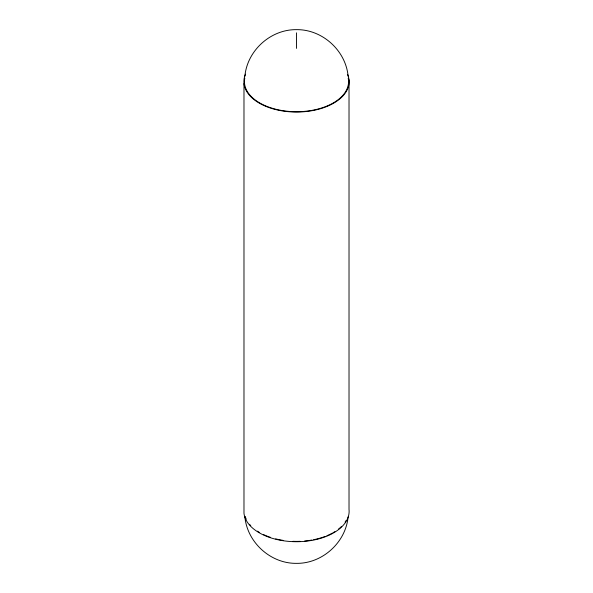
<?xml version="1.0" encoding="UTF-8"?>
<svg xmlns="http://www.w3.org/2000/svg" width="593" height="593" viewBox="0 0 593 593"><rect width="100%" height="100%" fill="white"/><g stroke="black" fill="none" stroke-linecap="round" stroke-linejoin="round"><path stroke-width="0.89" d="M244.887 76.119C247.296 50.457 270.719 29.294 296.5 29.65C322.281 29.294 345.704 50.457 348.113 76.119M348.113 516.881C345.704 542.543 322.281 563.706 296.5 563.35C270.719 563.706 247.296 542.543 244.887 516.881M349.018 79.729L349.018 509.402A52.621 30.384 0 0 1 299.85 541.654A52.621 30.384 0 0 1 243.982 513.271L243.982 83.598M296.5 32.83L296.5 48.389M347.631 74.488A52.621 30.384 0 0 1 296.196 112.047A52.621 30.384 0 0 1 245.517 74.147M348.558 81.664A52.058 30.05 0 0 1 293.476 111.669A52.058 30.05 0 0 1 244.798 78.18M348.202 78.18A52.058 30.05 0 0 1 348.469 79.929M346.015 520.61A52.058 30.05 0 0 1 345.104 522.099M341.583 526.362A52.058 30.05 0 0 1 338.484 529.104M334.867 531.647A52.058 30.05 0 0 1 333.31 532.588M332.569 533.003A52.058 30.05 0 0 1 326.921 535.724M325.186 536.413A52.058 30.05 0 0 1 313.682 539.704M311.829 540.053A52.058 30.05 0 0 1 304.654 541.016M300.117 541.313A52.058 30.05 0 0 1 292.883 541.313M283.024 540.364A52.058 30.05 0 0 1 275.678 538.881M270.475 537.362A52.058 30.05 0 0 1 263.574 534.612M259.69 532.588A52.058 30.05 0 0 1 257.369 531.158M250.757 525.68A52.058 30.05 0 0 1 249.52 524.279M246.221 519.112A52.058 30.05 0 0 1 245.235 516.562"/></g></svg>
